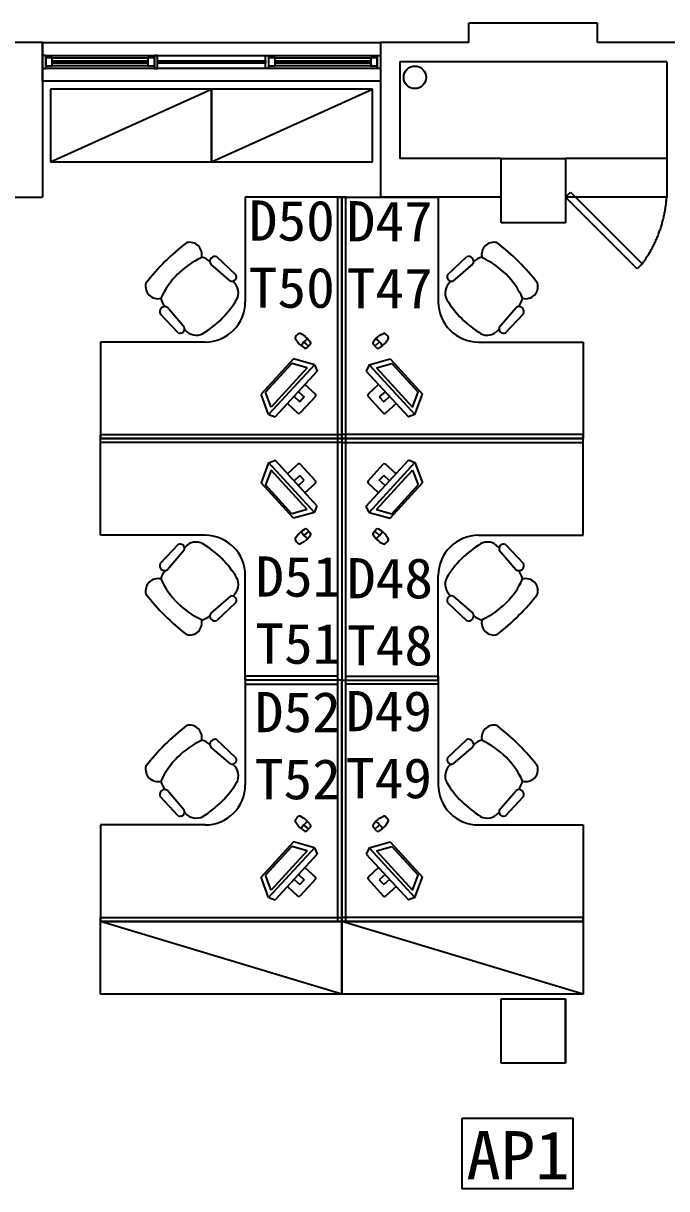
# Model space of a CAD drawing. Header units: millimetres. Extents: x 526420 to 928802, y 401925 to 509768.
# Drawn here: x 705941 to 709941, y 426145 to 433384 of the extents above; entities that cross this region are included whole.
import ezdxf

# ---------------------------------------------------------------- set-up
doc = ezdxf.new("R2010")
doc.units = ezdxf.units.MM
doc.header["$LTSCALE"] = 3000
doc.header["$MEASUREMENT"] = 0
doc.linetypes.add('DASHED2', pattern=[0.375, 0.25, -0.125])
doc.layers.get('0').update_dxf_attribs({"linetype": 'CONTINUOUS'})
for name, color, linetype in [('D-WALL', 7, 'CONTINUOUS'), ('D-WINDOW', 7, 'CONTINUOUS'), ('P-DOOR', 7, 'CONTINUOUS'), ('P-FURNI-I', 7, 'CONTINUOUS'), ('环控', 3, 'CONTINUOUS'), ('窗台线', 7, 'CONTINUOUS')]:
    doc.layers.add(name, color=color, linetype=linetype)
doc.styles.get("Standard").update_dxf_attribs({"font": 'romans.shx', "width": 0.65, "bigfont": 'hzfs1.shx'})

msp = doc.modelspace()

# ---------------------------------------------------------------- linework, layer by layer
at = {"color": 0, "ltscale": 0.7}
msp.add_circle((708375.8, 433048.3), 70, dxfattribs=at)
msp.add_circle((708375.8, 433048.3), 70, dxfattribs=at)
at = {"layer": 'D-WALL', "color": 0, "ltscale": 0.7}
for p, q in [((708711, 433263.9), (708711, 433383.9)), ((709511, 433383.9), (708711, 433383.9)), ((709511, 433263.9), (709511, 433383.9)), ((706061, 433263.9), (705511, 433263.9)), ((706061, 433263.9), (705821, 433263.9)), ((706061, 433263.9), (706061, 432303.9)), ((708711, 433263.9), (708161, 433263.9)), ((708161, 433263.9), (708161, 432303.9)), ((710061, 433263.9), (709511, 433263.9)), ((708281, 433143.9), (708281, 432543.9)), ((709941, 433143.9), (708281, 433143.9)), ((709941, 433143.9), (709941, 432303.9)), ((708911, 432543.9), (708281, 432543.9)), ((705311, 432303.9), (706061, 432303.9)), ((708911, 432303.9), (708161, 432303.9)), ((709311, 426923.9), (709311, 427323.9))]:
    msp.add_line(p, q, dxfattribs=at)
at = {"layer": 'D-WALL', "color": 0, "ltscale": 100}
for p, q in [((708911, 432543.9), (709311, 432543.9)), ((708911, 432143.9), (708911, 432543.9)), ((708911, 432543.9), (709311, 432543.9)), ((708911, 432143.9), (708911, 432543.9)), ((709311, 432543.9), (709311, 432143.9)), ((709311, 432543.9), (709311, 432143.9)), ((709311, 432143.9), (708911, 432143.9)), ((709311, 432143.9), (708911, 432143.9)), ((708911, 427323.9), (709311, 427323.9)), ((708911, 426923.9), (708911, 427323.9)), ((709311, 427323.9), (709311, 426923.9)), ((709311, 426923.9), (708911, 426923.9))]:
    msp.add_line(p, q, dxfattribs=at)
at = {"layer": 'D-WINDOW', "color": 0, "ltscale": 0.7}
for p, q in [((706061, 433263.9), (708161, 433263.9)), ((706081, 433183.9), (706061, 433183.9)), ((706061, 433183.9), (706061, 433103.9)), ((706081, 433183.9), (708141, 433183.9)), ((706081, 433103.9), (706081, 433183.9)), ((706081, 433103.9), (706081, 433183.9)), ((706121, 433168.9), (706081, 433168.9)), ((706081, 433168.9), (706081, 433118.9)), ((706121, 433168.9), (706716, 433168.9)), ((706121, 433118.9), (706121, 433168.9)), ((706121, 433118.9), (706121, 433168.9)), ((706121, 433151.4), (706716, 433151.4)), ((706121, 433136.4), (706121, 433151.4)), ((706716, 433136.4), (706121, 433136.4)), ((706756, 433168.9), (706716, 433168.9)), ((706716, 433168.9), (706716, 433118.9)), ((706716, 433168.9), (706716, 433118.9)), ((706716, 433151.4), (706716, 433136.4)), ((706776, 433183.9), (706756, 433183.9)), ((706756, 433183.9), (706756, 433103.9)), ((706756, 433118.9), (706756, 433168.9)), ((706776, 433103.9), (706776, 433183.9)), ((706776, 433151.4), (707446, 433151.4)), ((706776, 433136.4), (706776, 433151.4)), ((707446, 433136.4), (706776, 433136.4)), ((707446, 433103.9), (707446, 433183.9)), ((707446, 433183.9), (707466, 433183.9)), ((707446, 433151.4), (707446, 433136.4)), ((707466, 433183.9), (707466, 433103.9)), ((707506, 433168.9), (707466, 433168.9)), ((707466, 433168.9), (707466, 433118.9)), ((707506, 433168.9), (708101, 433168.9)), ((707506, 433118.9), (707506, 433168.9)), ((707506, 433118.9), (707506, 433168.9)), ((707506, 433151.4), (708101, 433151.4)), ((707506, 433136.4), (707506, 433151.4)), ((708101, 433136.4), (707506, 433136.4)), ((708141, 433168.9), (708101, 433168.9)), ((708101, 433168.9), (708101, 433118.9)), ((708101, 433168.9), (708101, 433118.9)), ((708101, 433151.4), (708101, 433136.4)), ((708141, 433183.9), (708141, 433103.9)), ((708141, 433103.9), (708141, 433183.9)), ((708141, 433183.9), (708161, 433183.9)), ((708141, 433118.9), (708141, 433168.9)), ((708161, 433183.9), (708161, 433103.9)), ((706061, 433103.9), (706081, 433103.9)), ((706081, 433118.9), (706121, 433118.9)), ((708141, 433103.9), (706081, 433103.9)), ((706716, 433118.9), (706121, 433118.9)), ((706716, 433118.9), (706756, 433118.9)), ((706756, 433103.9), (706776, 433103.9)), ((707466, 433103.9), (707446, 433103.9)), ((707466, 433118.9), (707506, 433118.9)), ((708101, 433118.9), (707506, 433118.9)), ((708101, 433118.9), (708141, 433118.9)), ((708161, 433103.9), (708141, 433103.9))]:
    msp.add_line(p, q, dxfattribs=at)
at = {"layer": 'P-DOOR', "color": 0, "linetype": 'DASHED2', "ltscale": 10}
for p, q in [((709941, 432543.9), (709311, 432543.9)), ((709311, 432303.9), (709342.8, 432335.8)), ((709342.8, 432335.8), (709788.3, 431890.3)), ((709941, 432303.9), (709311, 432303.9)), ((709756.5, 431858.5), (709311, 432303.9)), ((709788.3, 431890.3), (709756.5, 431858.5))]:
    msp.add_line(p, q, dxfattribs=at)
msp.add_arc((709161.3, 432356.8), 781.5, 323.35196, 356.12448, dxfattribs=at)
at = {"layer": 'P-FURNI-I', "color": 0, "ltscale": 100}
for p, q in [((706111, 432523.9), (707111, 432973.9)), ((707111, 432973.9), (706111, 432973.9)), ((706111, 432973.9), (706111, 432523.9)), ((707111, 432523.9), (708111, 432973.9)), ((707111, 432523.9), (707111, 432973.9)), ((708111, 432973.9), (707111, 432973.9)), ((707111, 432973.9), (707111, 432523.9)), ((708111, 432523.9), (708111, 432973.9)), ((706111, 432523.9), (707111, 432523.9)), ((707111, 432523.9), (708111, 432523.9)), ((707921, 427353.9), (706421, 427803.9)), ((706421, 427353.9), (706421, 427803.9)), ((706421, 427803.9), (707921, 427803.9)), ((709421, 427353.9), (707921, 427803.9)), ((707921, 427353.9), (707921, 427803.9)), ((707921, 427803.9), (709421, 427803.9)), ((707921, 427803.9), (707921, 427353.9)), ((709421, 427803.9), (709421, 427353.9)), ((707921, 427353.9), (706421, 427353.9)), ((709421, 427353.9), (707921, 427353.9))]:
    msp.add_line(p, q, dxfattribs=at)
at = {"layer": 'P-FURNI-I', "color": 0}
for p, q in [((707921, 432303.9), (707321, 432303.9)), ((707321, 432303.9), (707321, 431653.9)), ((707896, 432303.9), (707921, 432303.9)), ((707896, 430803.9), (707896, 432303.9)), ((707921, 432303.9), (707921, 430803.9)), ((707921, 430803.9), (707921, 432303.9)), ((707946, 432303.9), (707921, 432303.9)), ((707921, 432303.9), (707921, 430803.9)), ((707921, 430803.9), (707921, 432303.9)), ((707921, 432303.9), (708521, 432303.9)), ((707946, 430803.9), (707946, 432303.9)), ((708521, 432303.9), (708521, 431653.9)), ((707263.2, 431821.7), (707145, 431933.6)), ((708578.8, 431821.7), (708697, 431933.6)), ((707229.2, 431783), (707105.9, 431887.5)), ((708612.8, 431783), (708736.1, 431887.5)), ((707246.8, 431777.6), (707242, 431781.7)), ((707246.8, 431777.6), (707242.1, 431781.7)), ((708595.2, 431777.6), (708599.9, 431781.7)), ((708595.2, 431777.6), (708600, 431781.7)), ((706942, 431495.8), (706837.4, 431619)), ((708900, 431495.8), (709004.6, 431619)), ((706903.3, 431461.8), (706791.4, 431579.9)), ((708938.7, 431461.8), (709050.6, 431579.9)), ((706947.4, 431478.1), (706943.2, 431483)), ((708894.6, 431478.1), (708898.8, 431483)), ((707071, 431403.9), (706421, 431403.9)), ((706421, 431403.9), (706421, 430803.9)), ((708771, 431403.9), (709421, 431403.9)), ((709421, 431403.9), (709421, 430803.9)), ((707620.6, 431298.7), (707419.3, 431079.4)), ((707610.8, 431270.3), (707446.8, 431091.6)), ((707750.5, 431262.8), (707466.3, 430953)), ((707706, 431243.9), (707610.8, 431270.3)), ((707750.5, 431262.8), (707620.6, 431298.7)), ((707750.5, 431262.8), (707768.8, 431223.6)), ((708091.5, 431262.8), (708073.2, 431223.6)), ((708091.5, 431262.8), (708221.4, 431298.7)), ((708091.5, 431262.8), (708375.7, 430953)), ((708136, 431243.9), (708231.2, 431270.3)), ((708221.4, 431298.7), (708422.7, 431079.4)), ((708231.2, 431270.3), (708395.2, 431091.6)), ((707706, 431243.9), (707481.2, 430998.9)), ((707768.8, 431223.6), (707507.1, 430938.4)), ((708073.2, 431223.6), (708334.9, 430938.4)), ((708136, 431243.9), (708360.8, 430998.9)), ((707466.3, 430953), (707419.3, 431079.4)), ((707481.2, 430998.9), (707446.8, 431091.6)), ((708360.8, 430998.9), (708395.2, 431091.6)), ((708375.7, 430953), (708422.7, 431079.4)), ((707466.6, 430953.3), (707507.1, 430938.4)), ((708375.4, 430953.3), (708334.9, 430938.4)), ((706421, 430803.9), (706421, 430828.9)), ((706421, 430828.9), (707921, 430828.9)), ((707921, 430828.9), (707921, 430803.9)), ((709421, 430828.9), (707921, 430828.9)), ((707921, 430828.9), (707921, 430803.9)), ((709421, 430803.9), (709421, 430828.9)), ((706421, 430778.9), (706421, 430803.9)), ((706421, 430803.9), (707921, 430803.9)), ((706421, 430203.9), (706421, 430803.9)), ((706421, 430803.9), (707921, 430803.9)), ((707921, 430803.9), (706421, 430803.9)), ((706421, 430803.9), (707921, 430803.9)), ((707921, 430778.9), (706421, 430778.9)), ((707896, 430803.9), (707921, 430803.9)), ((707896, 427803.9), (707896, 430803.9)), ((707921, 430803.9), (707896, 430803.9)), ((707921, 430803.9), (707921, 430778.9)), ((707921, 430803.9), (707921, 427803.9)), ((707921, 430803.9), (707921, 429303.9)), ((707921, 430803.9), (707921, 430803.9)), ((707921, 430803.9), (707921, 430803.9)), ((709421, 430803.9), (707921, 430803.9)), ((707921, 430803.9), (707921, 430778.9)), ((707946, 430803.9), (707921, 430803.9)), ((707921, 430803.9), (707921, 427803.9)), ((707921, 430803.9), (707921, 429303.9)), ((709421, 430803.9), (707921, 430803.9)), ((707921, 430803.9), (707921, 430803.9)), ((707921, 430803.9), (709421, 430803.9)), ((707921, 430803.9), (707946, 430803.9)), ((709421, 430803.9), (707921, 430803.9)), ((707921, 430803.9), (707921, 430803.9)), ((707921, 430778.9), (709421, 430778.9)), ((707946, 427803.9), (707946, 430803.9)), ((709421, 430778.9), (709421, 430803.9)), ((709421, 430203.9), (709421, 430803.9)), ((707466.3, 430654.9), (707419.3, 430528.5)), ((707481.2, 430609), (707446.8, 430516.3)), ((707750.5, 430345.1), (707466.3, 430654.9)), ((707466.6, 430654.6), (707507.1, 430669.5)), ((707706, 430364), (707481.2, 430609)), ((707768.8, 430384.3), (707507.1, 430669.5)), ((708073.2, 430384.3), (708334.9, 430669.5)), ((708091.5, 430345.1), (708375.7, 430654.9)), ((708136, 430364), (708360.8, 430609)), ((708375.4, 430654.6), (708334.9, 430669.5)), ((708360.8, 430609), (708395.2, 430516.3)), ((708375.7, 430654.9), (708422.7, 430528.5)), ((707620.6, 430309.2), (707419.3, 430528.5)), ((708221.4, 430309.2), (708422.7, 430528.5)), ((707610.8, 430337.6), (707446.8, 430516.3)), ((708231.2, 430337.6), (708395.2, 430516.3)), ((707750.5, 430345.1), (707768.8, 430384.3)), ((708091.5, 430345.1), (708073.2, 430384.3)), ((707706, 430364), (707610.8, 430337.6)), ((707750.5, 430345.1), (707620.6, 430309.2)), ((708091.5, 430345.1), (708221.4, 430309.2)), ((708136, 430364), (708231.2, 430337.6)), ((707071, 430203.9), (706421, 430203.9)), ((708771, 430203.9), (709421, 430203.9)), ((706903.3, 430146.1), (706791.4, 430028)), ((706942, 430112.1), (706837.4, 429988.9)), ((706947.4, 430129.8), (706943.2, 430124.9)), ((708894.6, 430129.8), (708898.8, 430124.9)), ((708900, 430112.1), (709004.6, 429988.9)), ((708938.7, 430146.1), (709050.6, 430028)), ((707321, 429303.9), (707321, 429953.9)), ((708521, 429303.9), (708521, 429953.9)), ((707229.2, 429824.9), (707105.9, 429720.4)), ((707246.8, 429830.3), (707242, 429826.2)), ((707246.8, 429830.3), (707242.1, 429826.2)), ((708595.2, 429830.3), (708599.9, 429826.2)), ((708595.2, 429830.3), (708600, 429826.2)), ((708612.8, 429824.9), (708736.1, 429720.4)), ((707263.2, 429786.2), (707145, 429674.3)), ((708578.8, 429786.2), (708697, 429674.3)), ((707321, 429328.9), (707321, 429278.9)), ((707896, 429328.9), (707321, 429328.9)), ((707921, 429303.9), (707321, 429303.9)), ((707321, 429303.9), (707321, 428653.9)), ((707921, 429303.9), (707321, 429303.9)), ((707896, 429278.9), (707896, 429328.9)), ((707921, 427803.9), (707921, 429303.9)), ((707921, 427803.9), (707921, 429303.9)), ((707921, 429303.9), (708521, 429303.9)), ((707921, 429303.9), (708521, 429303.9)), ((707946, 429278.9), (707946, 429328.9)), ((707946, 429328.9), (708521, 429328.9)), ((708521, 429328.9), (708521, 429278.9)), ((708521, 429303.9), (708521, 428653.9)), ((707321, 429278.9), (707896, 429278.9)), ((708521, 429278.9), (707946, 429278.9)), ((707263.2, 428821.7), (707145, 428933.6)), ((708578.8, 428821.7), (708697, 428933.6)), ((707229.2, 428783), (707105.9, 428887.5)), ((708612.8, 428783), (708736.1, 428887.5)), ((707246.8, 428777.6), (707242, 428781.7)), ((707246.8, 428777.6), (707242.1, 428781.7)), ((708595.2, 428777.6), (708599.9, 428781.7)), ((708595.2, 428777.6), (708600, 428781.7)), ((706903.3, 428461.8), (706791.4, 428579.9)), ((706942, 428495.8), (706837.4, 428619)), ((708900, 428495.8), (709004.6, 428619)), ((708938.7, 428461.8), (709050.6, 428579.9)), ((706947.4, 428478.1), (706943.2, 428483)), ((708894.6, 428478.1), (708898.8, 428483)), ((707071, 428403.9), (706421, 428403.9)), ((706421, 428403.9), (706421, 427803.9)), ((708771, 428403.9), (709421, 428403.9)), ((709421, 428403.9), (709421, 427803.9)), ((707620.6, 428298.7), (707419.3, 428079.4)), ((707750.5, 428262.8), (707620.6, 428298.7)), ((708091.5, 428262.8), (708221.4, 428298.7)), ((708221.4, 428298.7), (708422.7, 428079.4)), ((707610.8, 428270.3), (707446.8, 428091.6)), ((707750.5, 428262.8), (707466.3, 427953)), ((707706, 428243.9), (707481.2, 427998.9)), ((707768.8, 428223.6), (707507.1, 427938.4)), ((707706, 428243.9), (707610.8, 428270.3)), ((707750.5, 428262.8), (707768.8, 428223.6)), ((708091.5, 428262.8), (708073.2, 428223.6)), ((708073.2, 428223.6), (708334.9, 427938.4)), ((708091.5, 428262.8), (708375.7, 427953)), ((708136, 428243.9), (708231.2, 428270.3)), ((708136, 428243.9), (708360.8, 427998.9)), ((708231.2, 428270.3), (708395.2, 428091.6)), ((707466.3, 427953), (707419.3, 428079.4)), ((707481.2, 427998.9), (707446.8, 428091.6)), ((708360.8, 427998.9), (708395.2, 428091.6)), ((708375.7, 427953), (708422.7, 428079.4)), ((707466.6, 427953.3), (707507.1, 427938.4)), ((708375.4, 427953.3), (708334.9, 427938.4)), ((706421, 427803.9), (706421, 427828.9)), ((706421, 427828.9), (707921, 427828.9)), ((707921, 427803.9), (706421, 427803.9)), ((706421, 427803.9), (707921, 427803.9)), ((707921, 427803.9), (707896, 427803.9)), ((709421, 427828.9), (707921, 427828.9)), ((707921, 427828.9), (707921, 427803.9)), ((707921, 427828.9), (707921, 427803.9)), ((709421, 427828.9), (707921, 427828.9)), ((707921, 427828.9), (707921, 427803.9)), ((707921, 427803.9), (709421, 427803.9)), ((707921, 427803.9), (707921, 427803.9)), ((707921, 427803.9), (709421, 427803.9)), ((707921, 427803.9), (707946, 427803.9)), ((709421, 427803.9), (707921, 427803.9)), ((707921, 427803.9), (707921, 427803.9)), ((709421, 427803.9), (709421, 427828.9)), ((709421, 427803.9), (709421, 427828.9))]:
    msp.add_line(p, q, dxfattribs=at)
at = {"layer": 'P-FURNI-I', "color": 0, "linetype": 'ByBlock'}
for p, q in [((707645, 431404.7), (707631.9, 431424.8)), ((707668.1, 431381.5), (707653.1, 431395.2)), ((707683.5, 431446.7), (707662.3, 431458)), ((707715.3, 431378.9), (707685.8, 431405.9)), ((707708.6, 431425.7), (707693.7, 431439.4)), ((707708.6, 431425.7), (707726.5, 431403.9)), ((708133.4, 431425.7), (708115.5, 431403.9)), ((708126.7, 431378.9), (708156.2, 431405.9)), ((708133.4, 431425.7), (708148.3, 431439.4)), ((708158.5, 431446.7), (708179.7, 431458)), ((708173.9, 431381.5), (708188.9, 431395.2)), ((708197, 431404.7), (708210.1, 431424.8)), ((707668.1, 431381.5), (707691.4, 431365.5)), ((707704.4, 431367), (707726.2, 431390.8)), ((708137.6, 431367), (708115.8, 431390.8)), ((708173.9, 431381.5), (708150.6, 431365.5)), ((707692.1, 431140), (707756.8, 431080.6)), ((708149.9, 431140), (708085.2, 431080.6)), ((707624.5, 431066.3), (707660.5, 431033.2)), ((707651.5, 431095.7), (707687.6, 431062.7)), ((707687.6, 431062.7), (707660.5, 431033.2)), ((707757.4, 431066.4), (707662.8, 430963.3)), ((708084.6, 431066.4), (708179.2, 430963.3)), ((708190.5, 431095.7), (708154.4, 431062.7)), ((708154.4, 431062.7), (708181.5, 431033.2)), ((708217.5, 431066.3), (708181.5, 431033.2)), ((707583.9, 431022.1), (707648.6, 430962.7)), ((708258.1, 431022.1), (708193.4, 430962.7)), ((707583.9, 430585.8), (707648.6, 430645.2)), ((707757.4, 430541.5), (707662.8, 430644.6)), ((708084.6, 430541.5), (708179.2, 430644.6)), ((708258.1, 430585.8), (708193.4, 430645.2)), ((707624.5, 430541.6), (707660.5, 430574.7)), ((707651.5, 430512.2), (707687.6, 430545.2)), ((707687.6, 430545.2), (707660.5, 430574.7)), ((707692.1, 430467.9), (707756.8, 430527.3)), ((708149.9, 430467.9), (708085.2, 430527.3)), ((708154.4, 430545.2), (708181.5, 430574.7)), ((708190.5, 430512.2), (708154.4, 430545.2)), ((708217.5, 430541.6), (708181.5, 430574.7)), ((707668.1, 430226.4), (707691.4, 430242.4)), ((707704.4, 430240.9), (707726.2, 430217.1)), ((708137.6, 430240.9), (708115.8, 430217.1)), ((708173.9, 430226.4), (708150.6, 430242.4)), ((707645, 430203.2), (707631.9, 430183.1)), ((707668.1, 430226.4), (707653.1, 430212.7)), ((707715.3, 430229), (707685.8, 430202)), ((707708.6, 430182.2), (707693.7, 430168.5)), ((707708.6, 430182.2), (707726.5, 430204)), ((708133.4, 430182.2), (708115.5, 430204)), ((708126.7, 430229), (708156.2, 430202)), ((708133.4, 430182.2), (708148.3, 430168.5)), ((708173.9, 430226.4), (708188.9, 430212.7)), ((708197, 430203.2), (708210.1, 430183.1)), ((707683.5, 430161.2), (707662.3, 430149.9)), ((708158.5, 430161.2), (708179.7, 430149.9)), ((707683.5, 428446.7), (707662.3, 428458)), ((707708.6, 428425.7), (707693.7, 428439.4)), ((707708.6, 428425.7), (707726.5, 428403.9)), ((708133.4, 428425.7), (708115.5, 428403.9)), ((708133.4, 428425.7), (708148.3, 428439.4)), ((708158.5, 428446.7), (708179.7, 428458)), ((707645, 428404.7), (707631.9, 428424.8)), ((707668.1, 428381.5), (707653.1, 428395.2)), ((707668.1, 428381.5), (707691.4, 428365.5)), ((707715.3, 428378.9), (707685.8, 428405.9)), ((707704.4, 428367), (707726.2, 428390.8)), ((708137.6, 428367), (708115.8, 428390.8)), ((708126.7, 428378.9), (708156.2, 428405.9)), ((708173.9, 428381.5), (708150.6, 428365.5)), ((708173.9, 428381.5), (708188.9, 428395.2)), ((708197, 428404.7), (708210.1, 428424.8)), ((707692.1, 428140), (707756.8, 428080.6)), ((708149.9, 428140), (708085.2, 428080.6)), ((707624.5, 428066.3), (707660.5, 428033.2)), ((707651.5, 428095.7), (707687.6, 428062.7)), ((707757.4, 428066.4), (707662.8, 427963.3)), ((708084.6, 428066.4), (708179.2, 427963.3)), ((708190.5, 428095.7), (708154.4, 428062.7)), ((708217.5, 428066.3), (708181.5, 428033.2)), ((707583.9, 428022.1), (707648.6, 427962.7)), ((707687.6, 428062.7), (707660.5, 428033.2)), ((708154.4, 428062.7), (708181.5, 428033.2)), ((708258.1, 428022.1), (708193.4, 427962.7))]:
    msp.add_line(p, q, dxfattribs=at)
at = {"layer": 'P-FURNI-I', "color": 0}
for centre, radius, start, end in [((707799.9, 430925), 1383.5, 127.59073, 142.40927), ((706975.2, 431947.4), 76.4, 345.39269, 104.60731), ((708866.8, 431947.4), 76.4, 75.39269, 194.60731), ((708042.1, 430925), 1383.5, 37.59073, 52.40927), ((707255.3, 431469.6), 502.6, 114.20895, 155.79105), ((706994.7, 431763.3), 177.1, 53.09524, 71.38199), ((707132.8, 431904.4), 31.7, 67.15642, 212.13371), ((708709.3, 431904.4), 31.7, 327.86629, 112.84358), ((708847.3, 431763.3), 177.1, 108.61801, 126.90476), ((708586.7, 431469.6), 502.6, 24.20895, 65.79105), ((706777.6, 431749.7), 76.4, 165.39269, 284.60731), ((707238.2, 431809.3), 27.9, 251.04311, 26.28384), ((707189.9, 431709.7), 88.6, 331.10866, 50), ((708652.1, 431709.7), 88.6, 130, 208.89134), ((708603.8, 431809.3), 27.9, 153.71616, 288.95689), ((709064.4, 431749.7), 76.4, 255.39269, 14.60731), ((706820.6, 431592.2), 31.7, 57.86629, 202.84358), ((706963.4, 431732), 177.1, 198.78779, 217.66529), ((706734, 431990.9), 624.1, 301.27501, 328.72499), ((707071, 431653.9), 250, 270.00002, 359.99998), ((708771, 431653.9), 250, 180.00002, 269.99998), ((709108, 431990.9), 624.1, 211.27501, 238.72499), ((709021.4, 431592.2), 31.7, 337.15642, 122.13371), ((708878.6, 431732), 177.1, 322.33471, 341.21221), ((706915.6, 431486.7), 27.9, 243.71616, 18.95689), ((707015.2, 431535), 88.6, 220, 298.89134), ((708826.8, 431535), 88.6, 241.10866, 320), ((708926.4, 431486.7), 27.9, 161.04311, 296.28384), ((707071, 429953.9), 250, 0.00002, 89.99998), ((708771, 429953.9), 250, 90.00002, 179.99998), ((706915.6, 430121.2), 27.9, 341.04311, 116.28384), ((707015.2, 430072.9), 88.6, 61.10866, 140), ((706734, 429617), 624.1, 31.27501, 58.72499), ((709108, 429617), 624.1, 121.27501, 148.72499), ((708826.8, 430072.9), 88.6, 40, 118.89134), ((708926.4, 430121.2), 27.9, 63.71616, 198.95689), ((706820.6, 430015.7), 31.7, 157.15642, 302.13371), ((709021.4, 430015.7), 31.7, 237.86629, 22.84358), ((706963.4, 429875.9), 177.1, 142.33471, 161.21221), ((708878.6, 429875.9), 177.1, 18.78779, 37.66529), ((706777.6, 429858.2), 76.4, 75.39269, 194.60731), ((707255.3, 430138.3), 502.6, 204.20895, 245.79105), ((707189.9, 429898.2), 88.6, 310, 28.89134), ((708652.1, 429898.2), 88.6, 151.10866, 230), ((708586.7, 430138.3), 502.6, 294.20895, 335.79105), ((709064.4, 429858.2), 76.4, 345.39269, 104.60731), ((707799.9, 430682.9), 1383.5, 217.59073, 232.40927), ((707238.2, 429798.6), 27.9, 333.71616, 108.95689), ((708603.8, 429798.6), 27.9, 71.04311, 206.28384), ((708042.1, 430682.9), 1383.5, 307.59073, 322.40927), ((706975.2, 429660.5), 76.4, 255.39269, 14.60731), ((706994.7, 429844.6), 177.1, 288.61801, 306.90476), ((707132.8, 429703.5), 31.7, 147.86629, 292.84358), ((708709.3, 429703.5), 31.7, 247.15642, 32.13371), ((708847.3, 429844.6), 177.1, 233.09524, 251.38199), ((708866.8, 429660.5), 76.4, 165.39269, 284.60731), ((707799.9, 427925), 1383.5, 127.59073, 142.40927), ((706975.2, 428947.4), 76.4, 345.39269, 104.60731), ((708866.8, 428947.4), 76.4, 75.39269, 194.60731), ((708042.1, 427925), 1383.5, 37.59073, 52.40927), ((707132.8, 428904.4), 31.7, 67.15642, 212.13371), ((708709.3, 428904.4), 31.7, 327.86629, 112.84358), ((707255.3, 428469.6), 502.6, 114.20895, 155.79105), ((706994.7, 428763.3), 177.1, 53.09524, 71.38199), ((708847.3, 428763.3), 177.1, 108.61801, 126.90476), ((708586.7, 428469.6), 502.6, 24.20895, 65.79105), ((707238.2, 428809.3), 27.9, 251.04311, 26.28384), ((708603.8, 428809.3), 27.9, 153.71616, 288.95689), ((706777.6, 428749.7), 76.4, 165.39269, 284.60731), ((707189.9, 428709.7), 88.6, 331.10866, 50), ((708652.1, 428709.7), 88.6, 130, 208.89134), ((709064.4, 428749.7), 76.4, 255.39269, 14.60731), ((706963.4, 428732), 177.1, 198.78779, 217.66529), ((706734, 428990.9), 624.1, 301.27501, 328.72499), ((707071, 428653.9), 250, 270.00002, 359.99998), ((708771, 428653.9), 250, 180.00002, 269.99998), ((709108, 428990.9), 624.1, 211.27501, 238.72499), ((708878.6, 428732), 177.1, 322.33471, 341.21221), ((706820.6, 428592.2), 31.7, 57.86629, 202.84358), ((709021.4, 428592.2), 31.7, 337.15642, 122.13371), ((706915.6, 428486.7), 27.9, 243.71616, 18.95689), ((707015.2, 428535), 88.6, 220, 298.89134), ((708826.8, 428535), 88.6, 241.10866, 320), ((708926.4, 428486.7), 27.9, 161.04311, 296.28384)]:
    msp.add_arc(centre, radius, start, end, dxfattribs=at)
at = {"layer": 'P-FURNI-I', "color": 0, "linetype": 'ByBlock'}
for centre, radius, start, end in [((707640.3, 431430.3), 10, 137.47035, 213.12695), ((707705.8, 431387.6), 88, 129.09951, 145.8412), ((707686.9, 431432.1), 50, 213.12695, 227.47035), ((707657.6, 431449.2), 10, 61.81376, 137.47035), ((707783.9, 431315.9), 133.1, 124.44717, 150.49354), ((707659.9, 431402.6), 50, 47.47035, 61.81376), ((707718.8, 431397.5), 10, 317.47035, 39.36733), ((708123.2, 431397.5), 10, 140.63267, 222.52965), ((708058.1, 431315.9), 133.1, 29.50646, 55.55283), ((708182.1, 431402.6), 50, 118.18624, 132.52965), ((708184.4, 431449.2), 10, 42.52965, 118.18624), ((708155.1, 431432.1), 50, 312.52965, 326.87305), ((708136.2, 431387.6), 88, 34.1588, 50.90049), ((708201.7, 431430.3), 10, 326.87305, 42.52965), ((707697, 431373.8), 10, 235.57338, 317.47035), ((708145, 431373.8), 10, 222.52965, 304.42662), ((707750, 431073.2), 10, 317.47035, 47.47035), ((708092, 431073.2), 10, 132.52965, 222.52965), ((707655.4, 430970), 10, 227.47035, 317.47035), ((708186.6, 430970), 10, 222.52965, 312.52965), ((707655.4, 430637.9), 10, 42.52965, 132.52965), ((708186.6, 430637.9), 10, 47.47035, 137.47035), ((707750, 430534.7), 10, 312.52965, 42.52965), ((708092, 430534.7), 10, 137.47035, 227.47035), ((707697, 430234.1), 10, 42.52965, 124.42662), ((708145, 430234.1), 10, 55.57338, 137.47035), ((707640.3, 430177.6), 10, 146.87305, 222.52965), ((707705.8, 430220.3), 88, 214.1588, 230.90049), ((707686.9, 430175.8), 50, 132.52965, 146.87305), ((707783.9, 430292), 133.1, 209.50646, 235.55283), ((707659.9, 430205.3), 50, 298.18624, 312.52965), ((707718.8, 430210.4), 10, 320.63267, 42.52965), ((708123.2, 430210.4), 10, 137.47035, 219.36733), ((708058.1, 430292), 133.1, 304.44717, 330.49354), ((708182.1, 430205.3), 50, 227.47035, 241.81376), ((708155.1, 430175.8), 50, 33.12695, 47.47035), ((708136.2, 430220.3), 88, 309.09951, 325.8412), ((708201.7, 430177.6), 10, 317.47035, 33.12695), ((707657.6, 430158.7), 10, 222.52965, 298.18624), ((708184.4, 430158.7), 10, 241.81376, 317.47035), ((707640.3, 428430.3), 10, 137.47035, 213.12695), ((707705.8, 428387.6), 88, 129.09951, 145.8412), ((707657.6, 428449.2), 10, 61.81376, 137.47035), ((707783.9, 428315.9), 133.1, 124.44717, 150.49354), ((707659.9, 428402.6), 50, 47.47035, 61.81376), ((708058.1, 428315.9), 133.1, 29.50646, 55.55283), ((708182.1, 428402.6), 50, 118.18624, 132.52965), ((708184.4, 428449.2), 10, 42.52965, 118.18624), ((708136.2, 428387.6), 88, 34.1588, 50.90049), ((708201.7, 428430.3), 10, 326.87305, 42.52965), ((707686.9, 428432.1), 50, 213.12695, 227.47035), ((707697, 428373.8), 10, 235.57338, 317.47035), ((707718.8, 428397.5), 10, 317.47035, 39.36733), ((708123.2, 428397.5), 10, 140.63267, 222.52965), ((708145, 428373.8), 10, 222.52965, 304.42662), ((708155.1, 428432.1), 50, 312.52965, 326.87305), ((707750, 428073.2), 10, 317.47035, 47.47035), ((708092, 428073.2), 10, 132.52965, 222.52965), ((707655.4, 427970), 10, 227.47035, 317.47035), ((708186.6, 427970), 10, 222.52965, 312.52965)]:
    msp.add_arc(centre, radius, start, end, dxfattribs=at)
at = {"layer": '环控', "color": 6, "ltscale": 0.7}
msp.add_lwpolyline([(708669.9, 426582.5), (709356.8, 426582.5), (709356.8, 426144.6), (708669.9, 426144.6)], close=True, dxfattribs=at)
at = {"layer": '窗台线', "color": 0, "ltscale": 0.7}
for p, q in [((706061, 433023.9), (706061, 433263.9)), ((708161, 433263.9), (708161, 433023.9)), ((708161, 433023.9), (706061, 433023.9))]:
    msp.add_line(p, q, dxfattribs=at)

# ---------------------------------------------------------------- texts
at = {"layer": 'P-FURNI-I', "color": 6, "ltscale": 0.7, "attachment_point": 1}
for s, insert, char_height, width in [('{\\fKaiTi_GB2312|b0|i0|c134|p49;\\W1.05;\\C3;D50\\PT50}', (707342.1, 432283.5), 250, 339.372), ('{\\fKaiTi_GB2312|b0|i0|c134|p49;\\W1.05;\\C3;D47\\PT47}', (707950.8, 432279.2), 250, 528.815), ('{\\fKaiTi_GB2312|b0|i0|c134|p49;\\W1.05;\\C3;D51\\PT51}', (707383.3, 430072.4), 250, 339.372), ('{\\fKaiTi_GB2312|b0|i0|c134|p49;\\W1.05;\\C3;D48\\PT48}', (707952.9, 430061.8), 250, 339.372), ('{\\fKaiTi_GB2312|b0|i0|c134|p49;\\W1.05;\\C3;D52\\PT52}', (707379.8, 429230.5), 250, 339.372), ('{\\fKaiTi_GB2312|b0|i0|c134|p49;\\W1.05;\\C3;D49\\PT49}', (707946.4, 429236.7), 250, 339.372), ('{\\fSimHei|b0|i0|c134|p2;\\W1.05;AP1}', (708695, 426502.4), 300, 434.342)]:
    msp.add_mtext(s, dxfattribs=dict(at, insert=insert, char_height=char_height, width=width))

doc.saveas('drawing.dxf')
